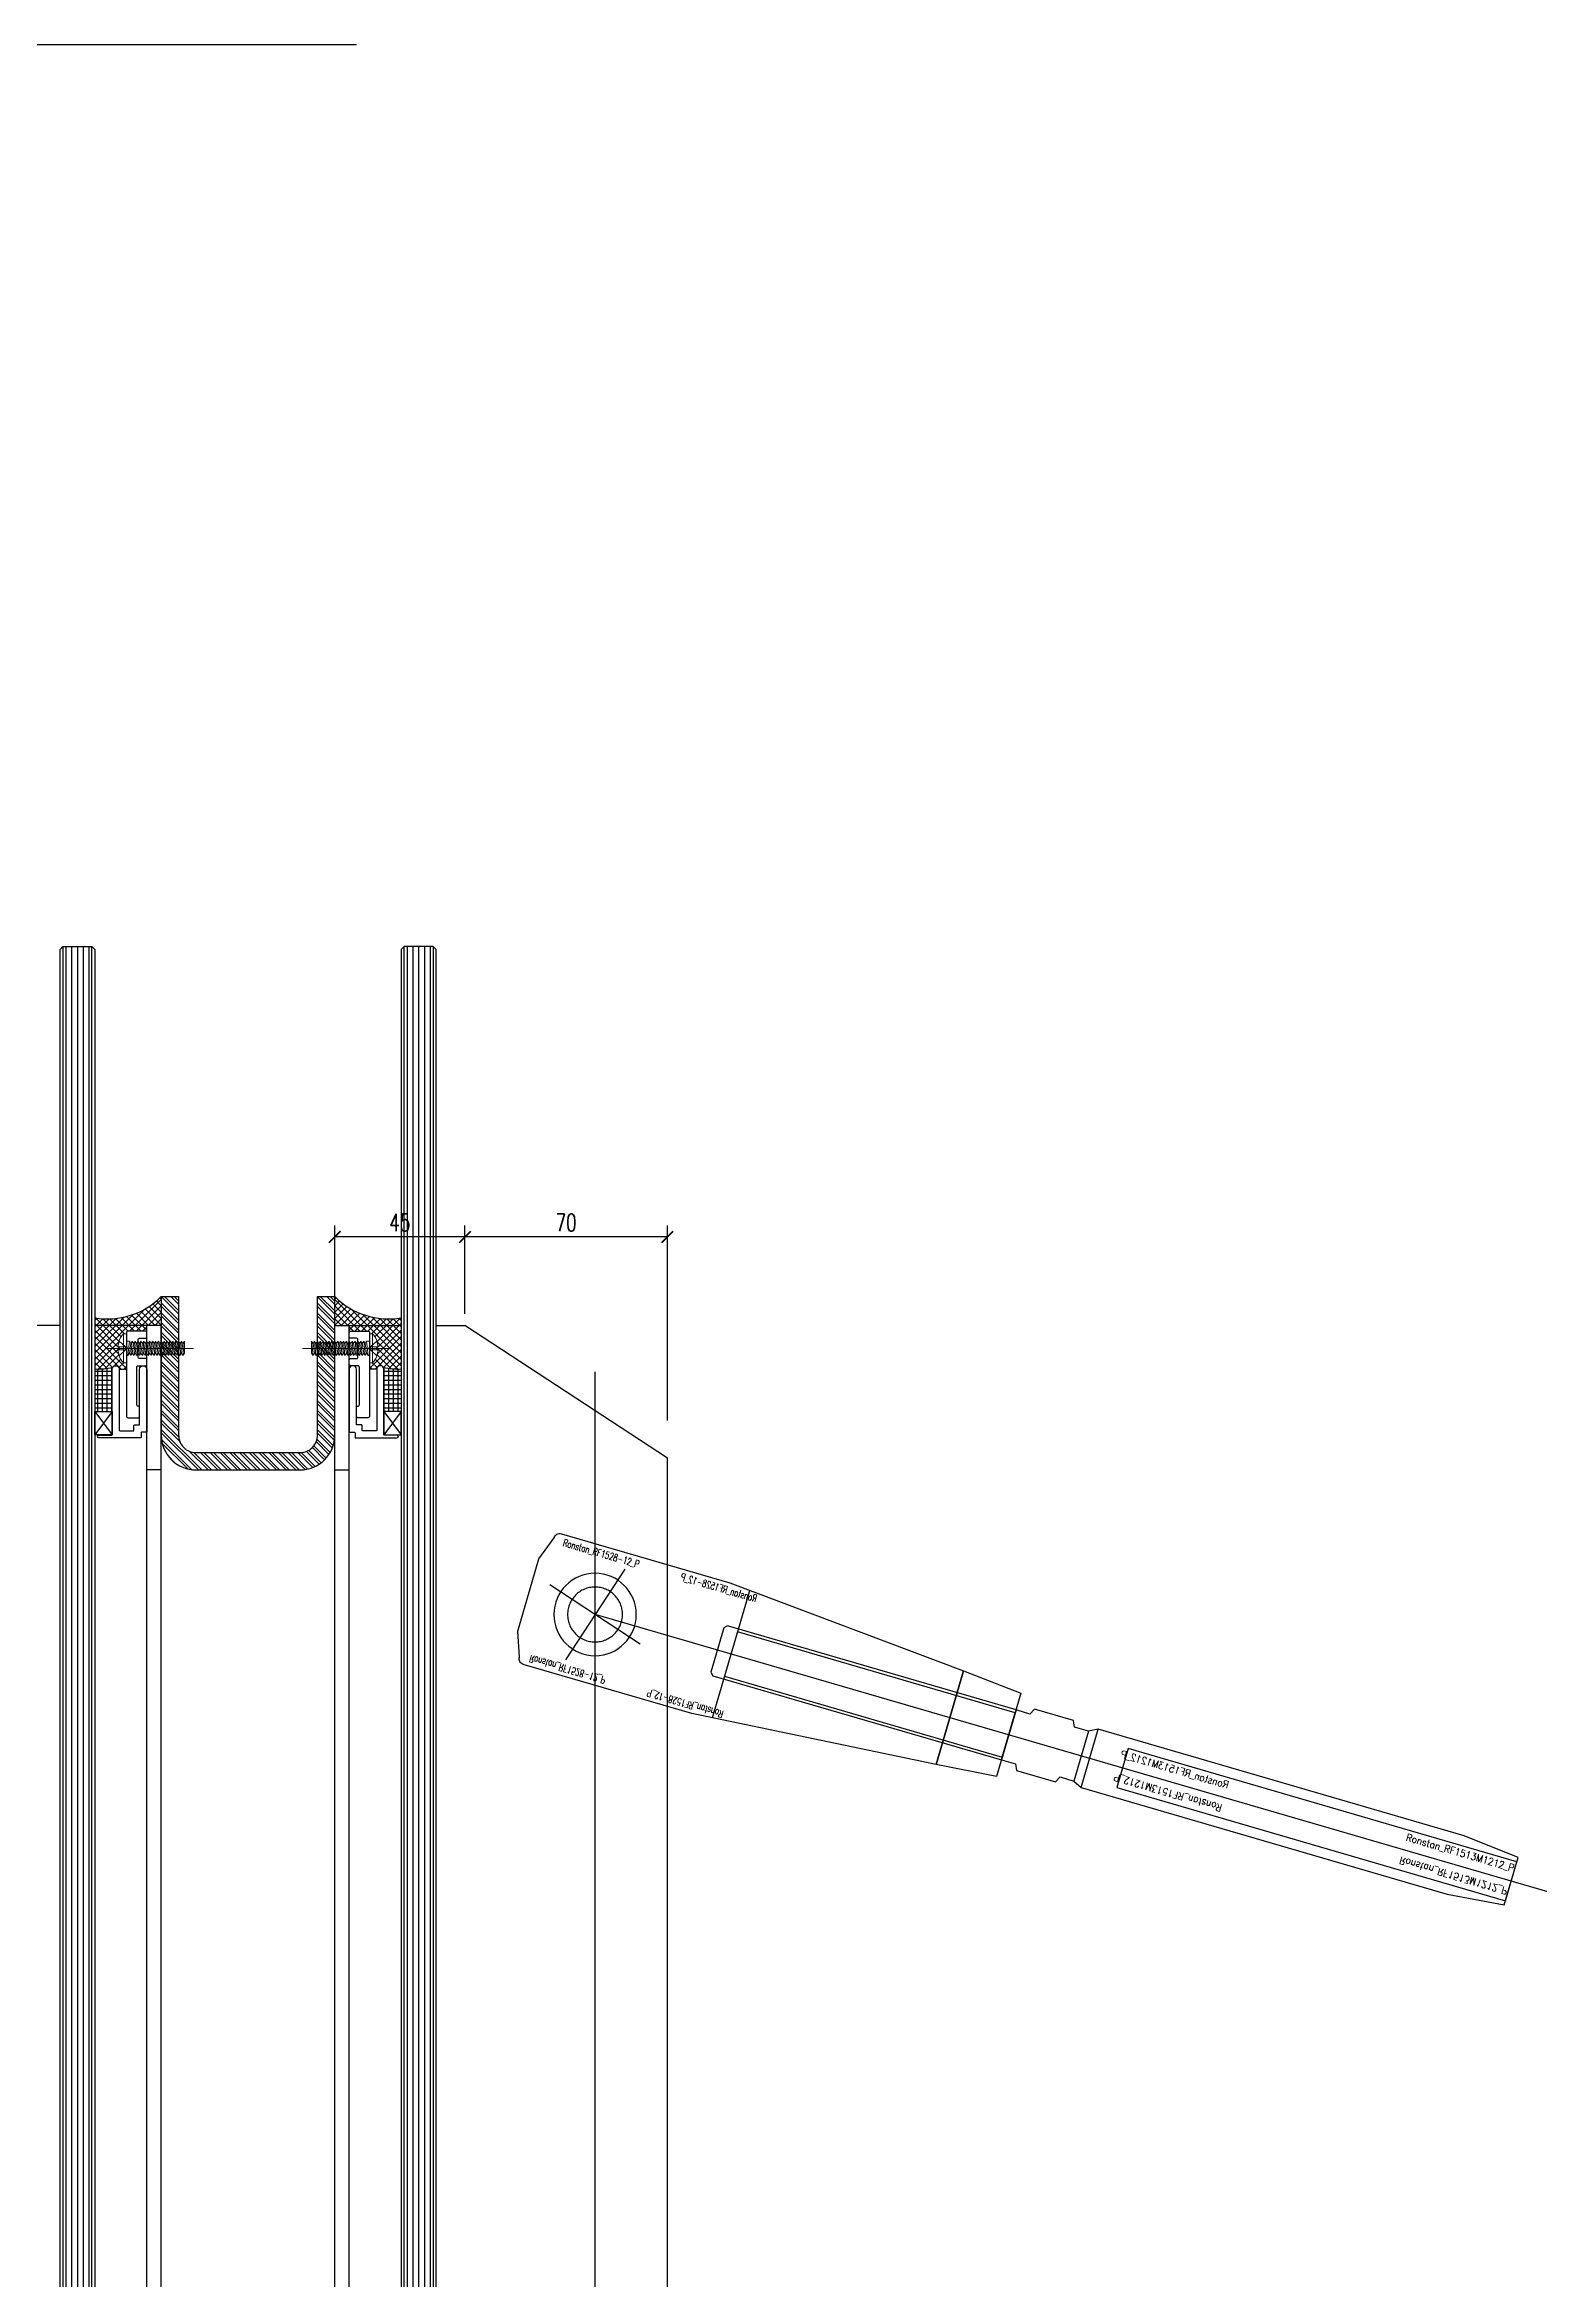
# Model space of a CAD drawing. Extents: x -163000 to 184253, y -124935 to 90032.
# Drawn here: x -113320 to -112803, y 35259 to 36032 of the extents above; entities that cross this region are included whole.
import ezdxf

# ---------------------------------------------------------------- set-up
doc = ezdxf.new("R2010")
doc.units = 0
doc.header["$LTSCALE"] = 1000
doc.header["$MEASUREMENT"] = 0
for name, pattern in [('CENTER', [2, 1.25, -0.25, 0.25, -0.25]), ('HIDDEN', [0.375, 0.25, -0.125]), ('s4118a$0$HIDDEN', [0.375, 0.25, -0.125])]:
    doc.linetypes.add(name, pattern=pattern)
doc.layers.get('0').update_dxf_attribs({"linetype": 'CONTINUOUS'})
doc.layers.get('Defpoints').update_dxf_attribs({"linetype": 'CONTINUOUS'})
for name, color, linetype, lineweight in [('0.25bC', 6, 'CONTINUOUS', 18), ('0.25bCEN', 1, 'CENTER', 18), ('0.25bH', 3, 'HIDDEN', 18)]:
    doc.layers.add(name, color=color, linetype=linetype, lineweight=lineweight)
for name, color, linetype in [('Aux (not print)', 11, 'CONTINUOUS'), ('buila', 14, 's4118a$0$HIDDEN'), ('Die No(Not Print)', 11, 'CONTINUOUS'), ('glass-p', 1, 'CONTINUOUS'), ('SS Cable', 9, 'CONTINUOUS'), ('Steel', 30, 'CONTINUOUS')]:
    doc.layers.add(name, color=color, linetype=linetype)
doc.styles.add('ROMANS', font='romans', dxfattribs={"width": 0.9})
doc.styles.add('TXT', font='txt.shx', dxfattribs={"width": 0.7})
doc.dimstyles.new('1', dxfattribs={"dimtxt": 3, "dimasz": 2, "dimexe": 2, "dimexo": 2, "dimgap": 1, "dimtad": 1, "dimdsep": 46, "dimtxsty": 'TXT', "dimblk": 'ARCHTICK', "dimcen": 2.5, "dimclrd": 256, "dimclre": 256, "dimclrt": 256, "dimazin": 0, "dimtfac": 1, "dimtmove": 0, "dimatfit": 3, "dimfxl": 1, "dimlwd": -1, "dimlwe": -1, "dimarcsym": 0})

# ---------------------------------------------------------------- blocks, each defined once
blk = doc.blocks.new('11')
at = {"layer": '0.25bC'}
for p, q in [((1102.68, 1209.74), (1103.54, 1210.24)), ((1107.68, 1210.24), (1102.68, 1209.74)), ((1103.54, 1209.24), (1102.68, 1209.74)), ((1103.54, 1209.24), (1102.68, 1209.74)), ((1107.68, 1209.24), (1102.68, 1208.74)), ((1102.68, 1208.74), (1103.54, 1209.24)), ((1103.54, 1208.24), (1102.68, 1208.74)), ((1107.68, 1208.24), (1102.68, 1207.74)), ((1102.68, 1207.74), (1103.54, 1208.24)), ((1103.54, 1207.24), (1102.68, 1207.74)), ((1103.54, 1207.24), (1102.68, 1207.74)), ((1107.68, 1207.24), (1102.68, 1206.74)), ((1102.68, 1206.74), (1103.54, 1207.24)), ((1102.68, 1206.74), (1103.54, 1207.24)), ((1103.54, 1206.24), (1102.68, 1206.74)), ((1103.54, 1206.24), (1102.68, 1206.74)), ((1102.68, 1205.74), (1103.54, 1206.24)), ((1107.68, 1206.24), (1102.68, 1205.74)), ((1103.54, 1210.24), (1107.68, 1210.24)), ((1107.68, 1210.24), (1106.81, 1209.74)), ((1106.81, 1209.74), (1107.68, 1209.24)), ((1107.68, 1209.24), (1106.81, 1208.74)), ((1106.81, 1208.74), (1107.68, 1208.24)), ((1107.68, 1208.24), (1106.81, 1207.74)), ((1106.81, 1207.74), (1107.68, 1207.24)), ((1107.68, 1207.24), (1106.81, 1206.74)), ((1106.81, 1206.74), (1107.68, 1206.24)), ((1107.68, 1206.24), (1106.81, 1205.74)), ((1103.54, 1205.24), (1102.68, 1205.74)), ((1103.54, 1205.24), (1102.68, 1205.74)), ((1107.68, 1205.24), (1102.68, 1204.74)), ((1102.68, 1204.74), (1103.54, 1205.24)), ((1103.54, 1204.24), (1102.68, 1204.74)), ((1107.68, 1204.24), (1102.68, 1203.74)), ((1102.68, 1203.74), (1103.54, 1204.24)), ((1103.54, 1203.24), (1102.68, 1203.74)), ((1103.54, 1203.24), (1102.68, 1203.74)), ((1107.68, 1203.24), (1102.68, 1202.74)), ((1102.68, 1202.74), (1103.54, 1203.24)), ((1102.68, 1202.74), (1103.54, 1203.24)), ((1103.54, 1202.24), (1102.68, 1202.74)), ((1107.68, 1202.24), (1102.68, 1201.74)), ((1102.68, 1201.74), (1103.54, 1202.24)), ((1103.54, 1201.24), (1102.68, 1201.74)), ((1107.68, 1201.24), (1102.68, 1200.74)), ((1102.68, 1200.74), (1103.54, 1201.24)), ((1103.54, 1200.24), (1102.68, 1200.74)), ((1102.68, 1199.74), (1107.68, 1200.24)), ((1102.68, 1199.74), (1103.54, 1200.24)), ((1103.54, 1199.24), (1102.68, 1199.74)), ((1102.68, 1198.74), (1107.68, 1199.24)), ((1102.68, 1198.74), (1103.54, 1199.24)), ((1103.54, 1198.24), (1102.68, 1198.74)), ((1103.54, 1198.24), (1102.68, 1198.74)), ((1107.68, 1198.24), (1102.68, 1197.74)), ((1102.68, 1197.74), (1103.54, 1198.24)), ((1102.68, 1197.74), (1103.54, 1198.24)), ((1106.81, 1205.74), (1107.68, 1205.24)), ((1107.68, 1205.24), (1106.81, 1204.74)), ((1106.81, 1204.74), (1107.68, 1204.24)), ((1107.68, 1204.24), (1106.81, 1203.74)), ((1106.81, 1203.74), (1107.68, 1203.24)), ((1106.81, 1203.74), (1107.68, 1203.24)), ((1107.68, 1203.24), (1106.81, 1202.74)), ((1106.81, 1202.74), (1107.68, 1202.24)), ((1107.68, 1202.24), (1106.81, 1201.74)), ((1106.81, 1201.74), (1107.68, 1201.24)), ((1107.68, 1201.24), (1106.81, 1200.74)), ((1106.81, 1200.74), (1107.68, 1200.24)), ((1107.68, 1200.24), (1106.81, 1199.74)), ((1106.81, 1199.74), (1107.68, 1199.24)), ((1107.68, 1199.24), (1106.81, 1198.74)), ((1106.81, 1198.74), (1107.68, 1198.24)), ((1106.81, 1198.74), (1107.68, 1198.24)), ((1107.68, 1198.24), (1106.81, 1197.74)), ((1103.54, 1197.24), (1102.68, 1197.74)), ((1107.68, 1197.24), (1102.68, 1196.74)), ((1102.68, 1196.74), (1103.54, 1197.24)), ((1103.54, 1196.24), (1102.68, 1196.74)), ((1107.68, 1196.24), (1102.68, 1195.74)), ((1102.68, 1195.74), (1103.54, 1196.24)), ((1103.54, 1195.24), (1102.68, 1195.74)), ((1102.68, 1194.74), (1107.68, 1195.24)), ((1102.68, 1194.74), (1103.54, 1195.24)), ((1103.54, 1194.24), (1102.68, 1194.74)), ((1102.68, 1193.74), (1107.68, 1194.24)), ((1102.68, 1193.74), (1103.54, 1194.24)), ((1103.54, 1193.24), (1102.68, 1193.74)), ((1102.68, 1192.74), (1107.68, 1193.24)), ((1102.68, 1192.74), (1103.54, 1193.24)), ((1103.54, 1192.24), (1102.68, 1192.74)), ((1107.68, 1192.24), (1102.68, 1191.74)), ((1102.68, 1191.74), (1103.54, 1192.24)), ((1103.54, 1191.24), (1102.68, 1191.74)), ((1102.68, 1190.74), (1107.68, 1191.24)), ((1102.68, 1190.74), (1103.54, 1191.24)), ((1102.68, 1190.24), (1102.68, 1190.74)), ((1106.81, 1197.74), (1107.68, 1197.24)), ((1107.68, 1197.24), (1106.81, 1196.74)), ((1106.81, 1196.74), (1107.68, 1196.24)), ((1107.68, 1196.24), (1106.81, 1195.74)), ((1106.81, 1195.74), (1107.68, 1195.24)), ((1107.68, 1195.24), (1106.81, 1194.74)), ((1106.81, 1194.74), (1107.68, 1194.24)), ((1107.68, 1194.24), (1106.81, 1193.74)), ((1106.81, 1193.74), (1107.68, 1193.24)), ((1107.68, 1193.24), (1106.81, 1192.74)), ((1106.81, 1192.74), (1107.68, 1192.24)), ((1107.68, 1192.24), (1106.81, 1191.74)), ((1106.81, 1191.74), (1107.68, 1191.24)), ((1107.68, 1191.24), (1107.68, 1190.24)), ((1110.18, 1189.15), (1100.18, 1189.15))]:
    blk.add_line(p, q, dxfattribs=at)
blk.add_lwpolyline([(1100.18, 1189.15), (1100.18, 1190.24), (1110.18, 1190.24), (1110.18, 1189.15, -0.167288), (1105.68, 1187.26), (1105.68, 1187.76), (1104.68, 1187.76), (1104.68, 1187.26, -0.167288)], format="xyb", close=True, dxfattribs=at)
for start, end in [(241.32628, 264.26083), (275.73917, 298.67372)]:
    blk.add_arc((1105.18, 1192.24), 5, start, end, dxfattribs=at)
at = {"layer": '0.25bCEN', "ltscale": 0.05}
for p, q in [((1106.81, 1209.74), (1103.54, 1209.24)), ((1106.81, 1208.74), (1103.54, 1208.24)), ((1106.81, 1207.74), (1103.54, 1207.24)), ((1106.81, 1207.74), (1103.54, 1207.24)), ((1106.81, 1206.74), (1103.54, 1206.24)), ((1106.81, 1206.74), (1103.54, 1206.24)), ((1106.81, 1205.74), (1103.54, 1205.24)), ((1106.81, 1204.74), (1103.54, 1204.24)), ((1106.81, 1203.74), (1103.54, 1203.24)), ((1106.81, 1203.74), (1103.54, 1203.24)), ((1106.81, 1202.74), (1103.54, 1202.24)), ((1106.81, 1201.74), (1103.54, 1201.24)), ((1103.54, 1200.24), (1106.81, 1200.74)), ((1106.81, 1199.74), (1103.54, 1199.24)), ((1106.81, 1198.74), (1103.54, 1198.24)), ((1106.81, 1198.74), (1103.54, 1198.24)), ((1106.81, 1197.74), (1103.54, 1197.24)), ((1106.81, 1196.74), (1103.54, 1196.24)), ((1103.54, 1195.24), (1106.81, 1195.74)), ((1106.81, 1194.74), (1103.54, 1194.24)), ((1106.81, 1193.74), (1103.54, 1193.24)), ((1103.54, 1192.24), (1106.81, 1192.74)), ((1103.54, 1191.24), (1106.81, 1191.74))]:
    blk.add_line(p, q, dxfattribs=at)
at = {"layer": '0.25bCEN', "ltscale": 0.2}
blk.add_line((1105.18, 1183.62), (1105.18, 1213.41), dxfattribs=at)
at = {"layer": '0.25bH', "ltscale": 0.1}
for p, q in [((1104.68, 1189.94), (1102.63, 1187.69)), ((1105.68, 1189.94), (1104.68, 1189.94)), ((1104.68, 1187.76), (1104.68, 1189.94)), ((1105.68, 1187.76), (1105.68, 1189.94)), ((1107.72, 1187.69), (1105.68, 1189.94))]:
    blk.add_line(p, q, dxfattribs=at)
blk.add_lwpolyline([(1104.68, 1189.94), (1105.18, 1190.24), (1105.68, 1189.94)], dxfattribs=at)
blk = doc.blocks.new('_ArchTick')
at = {"color": 0, "linetype": 'ByBlock', "const_width": 0.15}
blk.add_lwpolyline([(-0.5, -0.5), (0.5, 0.5)], dxfattribs=at)
blk = doc.blocks.new('*D399')
at = {"layer": 'Defpoints', "color": 0, "transparency": 16777216}
for p in [(-113174.9, 35619.69), (-113174.9, 35589.11), (-113104.9, 35552.15)]:
    blk.add_point(p, dxfattribs=at)
at = {"layer": 'glass-p', "transparency": 16777216}
for p, q in [((-113174.9, 35593.11), (-113174.9, 35623.69)), ((-113104.9, 35556.15), (-113104.9, 35623.69)), ((-113104.9, 35619.69), (-113174.9, 35619.69))]:
    blk.add_line(p, q, dxfattribs=at)
at = {"layer": 'glass-p', "transparency": 16777216, "xscale": 4, "yscale": 4, "zscale": 4, "rotation": 180}
blk.add_blockref('_ArchTick', (-113174.9, 35619.69), dxfattribs=at)
at = {"layer": 'glass-p', "transparency": 16777216, "xscale": 4, "yscale": 4, "zscale": 4}
blk.add_blockref('_ArchTick', (-113104.9, 35619.69), dxfattribs=at)
at = {"layer": 'glass-p', "transparency": 16777216, "insert": (-113139.9, 35624.69), "char_height": 6, "attachment_point": 5, "style": 'TXT'}
blk.add_mtext('70', dxfattribs=at)
blk = doc.blocks.new('*D401')
at = {"layer": 'Defpoints', "color": 0, "transparency": 16777216}
for p in [(-113219.9, 35619.69), (-113219.9, 35589.11), (-113174.9, 35589.11)]:
    blk.add_point(p, dxfattribs=at)
at = {"layer": 'glass-p', "transparency": 16777216}
for p, q in [((-113219.9, 35593.11), (-113219.9, 35623.69)), ((-113174.9, 35593.11), (-113174.9, 35623.69)), ((-113174.9, 35619.69), (-113219.9, 35619.69))]:
    blk.add_line(p, q, dxfattribs=at)
at = {"layer": 'glass-p', "transparency": 16777216, "xscale": 4, "yscale": 4, "zscale": 4, "rotation": 180}
blk.add_blockref('_ArchTick', (-113219.9, 35619.69), dxfattribs=at)
at = {"layer": 'glass-p', "transparency": 16777216, "xscale": 4, "yscale": 4, "zscale": 4}
blk.add_blockref('_ArchTick', (-113174.9, 35619.69), dxfattribs=at)
at = {"layer": 'glass-p', "transparency": 16777216, "insert": (-113197.4, 35624.69), "char_height": 6, "attachment_point": 5, "style": 'TXT'}
blk.add_mtext('45', dxfattribs=at)
blk = doc.blocks.new('Ronstan_RF1528-12_P')
at = {"layer": 'Aux (not print)', "linetype": 'HIDDEN'}
blk.add_circle((0, 0), 9.5, dxfattribs=at)
at = {"layer": 'Aux (not print)'}
for p in [(0, 0), (149, 0)]:
    blk.add_point(p, dxfattribs=at)
at = {"layer": 'SS Cable', "color": 8, "linetype": 'HIDDEN'}
blk.add_line((49, 22.94), (49, -22.97), dxfattribs=at)
at = {"layer": 'SS Cable', "color": 0, "linetype": 'ByBlock'}
blk.add_lwpolyline([(-19, 23.5, 0.414214), (-21, 21.5), (-24, 13), (-24, -13), (-21, -21.53, 0.414214), (-19, -23.53), (41.72, -23.53), (127.76, -16.89), (127.76, 16.89), (41.72, 23.5)], format="xyb", close=True, dxfattribs=at)
blk.add_lwpolyline([(127.76, -16.89), (149, -15.01), (149, 15.01), (127.76, 16.89)], close=True, dxfattribs=at)
at = {"layer": 'SS Cable', "color": 8, "linetype": 'HIDDEN'}
blk.add_lwpolyline([(49, 8), (149, 8), (149, -8), (49, -8)], close=True, dxfattribs=at)
at = {"layer": 'Steel', "color": 8}
blk.add_circle((0, 0), 14.25, dxfattribs=at)
at = {"layer": 'Aux (not print)', "style": 'ROMANS', "width": 0.7}
for text_generation_flag, p in [(6, (-17.5, 19.63)), (4, (52.16, 19.63))]:
    blk.add_text('Ronstan_RF1528-12_P', height=2.5, rotation=180, dxfattribs=dict(at, text_generation_flag=text_generation_flag)).set_placement(p)
for text_generation_flag, p in [(4, (-17.5, -19.63)), (6, (52.16, -19.63))]:
    blk.add_text('Ronstan_RF1528-12_P', height=2.5, dxfattribs=dict(at, text_generation_flag=text_generation_flag)).set_placement(p)
blk = doc.blocks.new('Ronstan_RF1513M1212_P')
at = {"layer": 'Aux (not print)', "linetype": 'HIDDEN'}
blk.add_lwpolyline([(0, -9), (-103.95, -9), (-104.95, -8), (-104.95, 8), (-103.95, 9), (0, 9)], dxfattribs=at)
blk.add_lwpolyline([(180.92, -7), (40.92, -7), (40.92, 7), (180.92, 7)], close=True, dxfattribs=at)
at = {"layer": 'Aux (not print)'}
for p in [(0, 0), (180.92, 0)]:
    blk.add_point(p, dxfattribs=at)
at = {"layer": 'SS Cable', "linetype": 'ByBlock'}
blk.add_line((26.08, -9), (26.08, 9), dxfattribs=at)
blk.add_line((26.08, -9), (26.08, 9), dxfattribs=at)
at = {"layer": 'SS Cable', "color": 0, "linetype": 'ByBlock'}
for points in [[(0, 9), (5, 9), (6, 11), (20.08, 11), (21.08, 9), (26.08, 9), (29.08, 10.5), (160.92, 10.5), (180.92, 8.5), (180.92, -8.5), (160.92, -10.5), (29.08, -10.5), (26.08, -9), (21.08, -9), (20.08, -11), (6, -11), (5, -9), (0, -9)], [(26.08, 9), (29.08, 10.5), (29.08, -10.5), (26.08, -9)]]:
    blk.add_lwpolyline(points, close=True, dxfattribs=at)
at = {"layer": 'Die No(Not Print)', "extrusion": (0, 0, -1), "char_height": 2.5, "width": 32.6375, "attachment_point": 1, "style": 'ROMANS'}
for insert, text_direction in [((77.77, 5), (-1, 0, 0)), ((141.89, -5.83), (1, 0, 0))]:
    blk.add_mtext('Ronstan_RF1513M1212_P', dxfattribs=dict(at, insert=insert, text_direction=text_direction))
at = {"layer": 'Die No(Not Print)', "insert": (141.89, 5), "char_height": 2.5, "width": 32.6375, "attachment_point": 1, "style": 'ROMANS'}
blk.add_mtext('Ronstan_RF1513M1212_P', dxfattribs=at)
at = {"layer": 'Die No(Not Print)', "insert": (77.77, -5.83), "char_height": 2.5, "width": 32.6375, "attachment_point": 1, "rotation": 180, "style": 'ROMANS'}
blk.add_mtext('Ronstan_RF1513M1212_P', dxfattribs=at)
blk = doc.blocks.new('s2118a')
at = {"layer": 'glass-p'}
h = blk.add_hatch(dxfattribs=at)
h.set_pattern_fill('ANSI37', color=256, scale=0.5, angle=90, style=0)
h.set_pattern_definition([(45, (-192100.6955, 68532.1063), (1.122532015, -1.122532015), []), (315, (-192100.6955, 68532.1063), (-1.122532015, -1.122532015), [])])
h.paths.add_polyline_path([(-113294.88, 35581.666), (-113294.38, 35581.666), (-113294.38, 35580.666), (-113294.88, 35580.666, 0.1672877), (-113292.987, 35576.166), (-113291.897, 35576.166), (-113291.897, 35573.916), (-113294.397, 35573.916, 0.7581322), (-113296.714, 35574.566, -0.0780345), (-113302.897, 35574.066), (-113302.897, 35591.776, 0.1832027), (-113284.897, 35595.137), (-113284.897, 35586.666, 0.4142136), (-113285.397, 35587.166), (-113291.397, 35587.166, 0.4142136), (-113291.897, 35586.666), (-113291.897, 35586.166), (-113292.987, 35586.166, 0.1672877)])
h.paths.add_polyline_path([(-113284.897, 35595.137, 0.0620318), (-113279.897, 35599.106), (-113279.897, 35589.106), (-113284.897, 35589.106)])
h = blk.add_hatch(dxfattribs=at)
h.set_pattern_fill('ANSI32', color=256, scale=0.25, angle=90, style=0)
h.set_pattern_definition([(135, (-32773.6782, 68621.2826), (-1.68379802, -1.68379802), []), (135, (-32773.6782, 68622.405), (-1.68379802, -1.68379802), [])])
edge = h.paths.add_edge_path()
edge.add_line((-113219.897, 35599.106), (-113279.897, 35599.106))
edge.add_line((-113279.897, 35599.106), (-113279.897, 35551.106))
edge.add_arc((-113267.897, 35551.106), 12, 180, 270)
edge.add_line((-113267.897, 35539.106), (-113231.897, 35539.106))
edge.add_arc((-113231.897, 35551.106), 12, 270, 360)
edge.add_line((-113219.897, 35551.106), (-113219.897, 35599.106))
edge = h.paths.add_edge_path()
edge.add_line((-113225.897, 35599.106), (-113273.897, 35599.106))
edge.add_line((-113273.897, 35599.106), (-113273.897, 35551.106))
edge.add_arc((-113267.897, 35551.106), 6, 180, 270)
edge.add_line((-113267.897, 35545.106), (-113231.897, 35545.106))
edge.add_arc((-113231.897, 35551.106), 6, 270, 360)
edge.add_line((-113225.897, 35551.106), (-113225.897, 35599.106))
h = blk.add_hatch(dxfattribs=at)
h.set_pattern_fill('ANSI37', color=256, scale=0.5, angle=90, style=0)
h.set_pattern_definition([(135, (-34399.098, 68532.1063), (-1.122532015, -1.122532015), []), (225, (-34399.098, 68532.1063), (1.122532015, -1.122532015), [])])
h.paths.add_polyline_path([(-113204.913, 35581.666), (-113205.413, 35581.666), (-113205.413, 35580.666), (-113204.913, 35580.666, -0.1672877), (-113206.807, 35576.166), (-113207.897, 35576.166), (-113207.897, 35573.916), (-113205.397, 35573.916, -0.7581322), (-113203.079, 35574.566, 0.0780345), (-113196.897, 35574.066), (-113196.897, 35591.776, -0.1832027), (-113214.897, 35595.137), (-113214.897, 35586.666, -0.4142136), (-113214.397, 35587.166), (-113208.397, 35587.166, -0.4142136), (-113207.897, 35586.666), (-113207.897, 35586.166), (-113206.807, 35586.166, -0.1672877)])
h.paths.add_polyline_path([(-113214.897, 35595.137, -0.0620318), (-113219.897, 35599.106), (-113219.897, 35589.106), (-113214.897, 35589.106)])
h = blk.add_hatch(dxfattribs=at)
h.set_pattern_fill('NET', color=256, scale=0.5, angle=90, style=0)
h.set_pattern_definition([(90, (-114247.927, 46700.1063), (1.5875, -1e-16), []), (360, (-114247.927, 46700.1063), (0, -1.5875), [])])
h.paths.add_polyline_path([(-113296.897, 35559.266), (-113302.897, 35559.266), (-113302.897, 35574.066, 0.0827625), (-113296.897, 35574.566)])
h = blk.add_hatch(dxfattribs=at)
h.set_pattern_fill('NET', color=256, scale=0.5, angle=90, style=0)
h.set_pattern_definition([(90, (-112251.8664, 46700.1063), (-1.5875, 1e-16), []), (180, (-112251.8664, 46700.1063), (-2e-16, -1.5875), [])])
h.paths.add_polyline_path([(-113202.897, 35559.266), (-113196.897, 35559.266), (-113196.897, 35574.066, -0.0827625), (-113202.897, 35574.566)])
at = {"layer": 'buila', "ltscale": 5}
blk.add_line((-105712.4, 36032.126), (-132749.9, 36032.126), dxfattribs=at)
at = {"layer": 'glass-p'}
for p, q in [((-113314.897, 35719.132), (-113313.897, 35720.132)), ((-113314.897, 35120.132), (-113314.897, 35719.132)), ((-113313.897, 35720.132), (-113303.897, 35720.132)), ((-113313.897, 35720.132), (-113313.897, 35120.132)), ((-113312.897, 35720.132), (-113312.897, 35120.132)), ((-113310.897, 35720.132), (-113310.897, 35120.132)), ((-113308.897, 35720.132), (-113308.897, 35120.132)), ((-113306.897, 35720.132), (-113306.897, 35120.132)), ((-113304.897, 35720.132), (-113304.897, 35120.132)), ((-113303.897, 35120.132), (-113303.897, 35720.132)), ((-113302.897, 35719.132), (-113303.897, 35720.132)), ((-113302.897, 35719.132), (-113302.897, 35120.132)), ((-113196.897, 35719.132), (-113195.897, 35720.132)), ((-113196.897, 35719.132), (-113196.897, 35120.132)), ((-113185.897, 35720.132), (-113195.897, 35720.132)), ((-113195.897, 35120.132), (-113195.897, 35720.132)), ((-113194.897, 35720.132), (-113194.897, 35120.132)), ((-113192.897, 35720.132), (-113192.897, 35120.132)), ((-113190.897, 35720.132), (-113190.897, 35120.132)), ((-113188.897, 35720.132), (-113188.897, 35120.132)), ((-113186.897, 35720.132), (-113186.897, 35120.132)), ((-113184.897, 35719.132), (-113185.897, 35720.132)), ((-113185.897, 35720.132), (-113185.897, 35120.132)), ((-113184.897, 35120.132), (-113184.897, 35719.132)), ((-113279.897, 35599.106), (-113273.897, 35599.106)), ((-113225.897, 35599.106), (-113219.897, 35599.106)), ((-113314.897, 35589.106), (-113324.897, 35589.106)), ((-113284.897, 35589.106), (-113302.897, 35589.106)), ((-113284.897, 35120.132), (-113284.897, 35589.106)), ((-113279.897, 35589.106), (-113284.897, 35589.106)), ((-113279.897, 35120.132), (-113279.897, 35589.106)), ((-113219.897, 35120.132), (-113219.897, 35589.106)), ((-113219.897, 35589.106), (-113214.897, 35589.106)), ((-113214.897, 35120.132), (-113214.897, 35589.106)), ((-113214.897, 35589.106), (-113196.897, 35589.106)), ((-113184.897, 35589.106), (-113174.897, 35589.106)), ((-113104.897, 35543.153), (-113174.897, 35589.106)), ((-113294.397, 35573.916), (-113291.897, 35573.916)), ((-113205.397, 35573.916), (-113207.897, 35573.916)), ((-113129.897, 35120.132), (-113129.897, 35573.006)), ((-113129.897, 35120.132), (-113129.897, 35573.006)), ((-113302.897, 35559.266), (-113296.897, 35551.266)), ((-113296.897, 35559.266), (-113302.897, 35551.266)), ((-113196.897, 35559.266), (-113202.897, 35551.266)), ((-113202.897, 35559.266), (-113196.897, 35551.266)), ((-113104.897, 35120.132), (-113104.897, 35543.153)), ((-113279.897, 35539.106), (-113284.897, 35539.106)), ((-113219.897, 35539.106), (-113214.897, 35539.106)), ((-113119.632, 35504.742), (-113140.161, 35473.47)), ((-113114.261, 35478.842), (-113145.533, 35499.371)), ((-111749.898, 35087.072), (-113129.897, 35489.106))]:
    blk.add_line(p, q, dxfattribs=at)
for points in [[(-113279.897, 35599.106), (-113279.897, 35551.106, 0.4142136), (-113267.897, 35539.106), (-113231.897, 35539.106, 0.4142136), (-113219.897, 35551.106), (-113219.897, 35599.106)], [(-113273.897, 35599.106), (-113273.897, 35551.106, 0.4142136), (-113267.897, 35545.106), (-113231.897, 35545.106, 0.4142136), (-113225.897, 35551.106), (-113225.897, 35599.106)], [(-113287.897, 35561.166), (-113287.897, 35561.166), (-113287.897, 35561.166, -0.4142136), (-113288.397, 35561.666), (-113288.397, 35574.666, -0.4142136), (-113287.897, 35575.166), (-113285.397, 35575.166, 0.4142136), (-113284.897, 35575.666), (-113284.897, 35577.166, 0.4142136), (-113285.397, 35577.666), (-113287.397, 35577.666, -0.4142136), (-113287.897, 35578.166), (-113287.897, 35581.166), (-113287.897, 35584.166, -0.4142136), (-113287.397, 35584.666), (-113285.397, 35584.666, 0.4142136), (-113284.897, 35585.166), (-113284.897, 35586.666, 0.4142136), (-113285.397, 35587.166), (-113291.397, 35587.166, 0.4142136), (-113291.897, 35586.666), (-113291.897, 35581.548), (-113291.514, 35581.166), (-113291.897, 35580.783), (-113291.897, 35557.666, 0.4142136), (-113291.397, 35557.166), (-113287.897, 35557.166, 0.4142136), (-113287.397, 35557.666), (-113287.397, 35560.666, 0.4142136), (-113287.897, 35561.166)], [(-113211.897, 35561.166), (-113211.897, 35561.166), (-113211.897, 35561.166, 0.4142136), (-113211.397, 35561.666), (-113211.397, 35574.666, 0.4142136), (-113211.897, 35575.166), (-113214.397, 35575.166, -0.4142136), (-113214.897, 35575.666), (-113214.897, 35577.166, -0.4142136), (-113214.397, 35577.666), (-113212.397, 35577.666, 0.4142136), (-113211.897, 35578.166), (-113211.897, 35581.166), (-113211.897, 35584.166, 0.4142136), (-113212.397, 35584.666), (-113214.397, 35584.666, -0.4142136), (-113214.897, 35585.166), (-113214.897, 35586.666, -0.4142136), (-113214.397, 35587.166), (-113208.397, 35587.166, -0.4142136), (-113207.897, 35586.666), (-113207.897, 35581.548), (-113208.28, 35581.166), (-113207.897, 35580.783), (-113207.897, 35557.666, -0.4142136), (-113208.397, 35557.166), (-113211.897, 35557.166, -0.4142136), (-113212.397, 35557.666), (-113212.397, 35560.666, -0.4142136), (-113211.897, 35561.166)]]:
    blk.add_lwpolyline(points, format="xyb", dxfattribs=at)
for points in [[(-113287.397, 35573.916, -1), (-113284.897, 35573.916), (-113284.897, 35552.366, -0.4142136), (-113285.097, 35552.166), (-113286.697, 35552.166, 0.4142136), (-113286.897, 35551.966), (-113286.897, 35550.366, -0.4142136), (-113287.097, 35550.166), (-113301.397, 35550.166, -1), (-113301.397, 35551.166), (-113297.097, 35551.166, 0.4142136), (-113296.897, 35551.366), (-113296.897, 35573.916, -1), (-113294.397, 35573.916), (-113294.397, 35552.866, 0.4142136), (-113294.197, 35552.666), (-113289.597, 35552.666, 0.4142136), (-113289.397, 35552.866), (-113289.397, 35554.466, -0.4142136), (-113289.197, 35554.666), (-113287.597, 35554.666, 0.4142136), (-113287.397, 35554.866)], [(-113212.397, 35573.916, 1), (-113214.897, 35573.916), (-113214.897, 35552.366, 0.4142136), (-113214.697, 35552.166), (-113213.097, 35552.166, -0.4142136), (-113212.897, 35551.966), (-113212.897, 35550.366, 0.4142136), (-113212.697, 35550.166), (-113198.397, 35550.166, 1), (-113198.397, 35551.166), (-113202.697, 35551.166, -0.4142136), (-113202.897, 35551.366), (-113202.897, 35573.916, 1), (-113205.397, 35573.916), (-113205.397, 35552.866, -0.4142136), (-113205.597, 35552.666), (-113210.197, 35552.666, -0.4142136), (-113210.397, 35552.866), (-113210.397, 35554.466, 0.4142136), (-113210.597, 35554.666), (-113212.197, 35554.666, -0.4142136), (-113212.397, 35554.866)]]:
    blk.add_lwpolyline(points, format="xyb", close=True, dxfattribs=at)
for points in [[(-113302.897, 35551.266), (-113302.897, 35559.266), (-113296.897, 35559.266), (-113296.897, 35551.266)], [(-113196.897, 35551.266), (-113196.897, 35559.266), (-113202.897, 35559.266), (-113202.897, 35551.266)]]:
    blk.add_lwpolyline(points, close=True, dxfattribs=at)
for centre, radius, start, end in [((-113298.33, 35617.195), 25.826, 259.815016, 315.539932), ((-113201.464, 35617.195), 25.826, 224.460068, 280.184984), ((-113301.398, 35594.001), 19.992, 265.69979, 283.547807), ((-113198.396, 35594.001), 19.992, 256.452193, 274.30021)]:
    blk.add_arc(centre, radius, start, end, dxfattribs=at)
at = {"layer": 'glass-p', "xscale": -1}
for name, p, rotation in [('11', (-114482.142, 34475.987), 270), ('Ronstan_RF1528-12_P', (-113129.897, 35489.106), 163.7575935307147), ('Ronstan_RF1513M1212_P', (-112986.844, 35447.431), 163.7575935307147)]:
    blk.add_blockref(name, p, dxfattribs=dict(at, rotation=rotation))
at = {"layer": 'glass-p', "rotation": 90}
blk.add_blockref('11', (-112017.652, 34475.987), dxfattribs=at)
at = {"layer": 'glass-p'}
for base, p1, p2, picture, middle in [((-113219.897, 35619.686), (-113174.897, 35589.106), (-113219.897, 35589.106), '*D401', (-113197.397, 35624.686)), ((-113174.897, 35619.686), (-113104.897, 35552.155), (-113174.897, 35589.106), '*D399', (-113139.897, 35624.686))]:
    dim = blk.add_linear_dim(base=base, p1=p1, p2=p2, dimstyle='1', override={"dimscale": 2}, dxfattribs=at)
    dim.commit()
    dim.dimension.update_dxf_attribs({"geometry": picture, "text_midpoint": middle})

msp = doc.modelspace()

# ---------------------------------------------------------------- block references
msp.add_blockref('s2118a', (0, 0))

doc.saveas('drawing.dxf')
